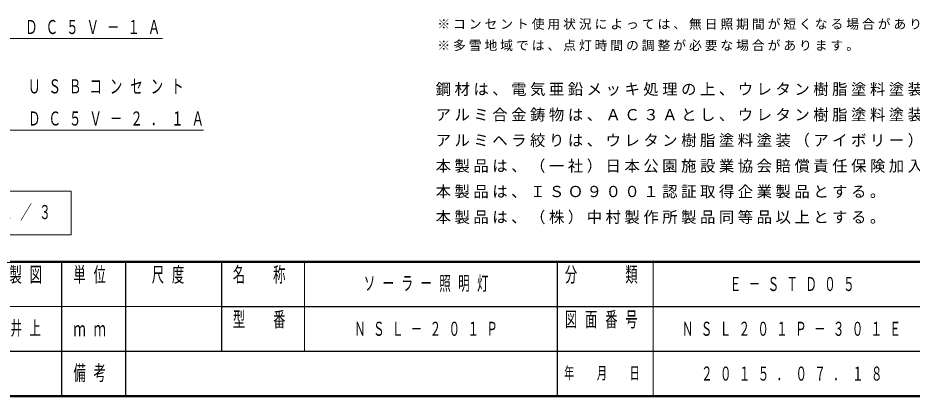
# Model space of a CAD drawing. Units: millimetres on the paper, scale 1:30. Extents: x 475 to 840, y 278 to 554.
# Drawn here: x 625.7 to 765.5, y 297 to 356.1 of the extents above; entities that cross this region are included whole.
import ezdxf

# ---------------------------------------------------------------- set-up
doc = ezdxf.new("R2010")
doc.units = ezdxf.units.MM
for name, color, linetype, lineweight in [('1_3', 7, 'Continuous', 25), ('CLASS1', 21, 'Continuous', 13), ('NAKAMURA図枠', 7, 'Continuous', 13)]:
    doc.layers.add(name, color=color, linetype=linetype, lineweight=lineweight)
doc.layers.add('図デ_タ99', color=7, linetype='Continuous')
doc.styles.add('ＭＳ ゴシック', font='')
doc.styles.get('ＭＳ ゴシック').set_extended_font_data('MS Gothic')

msp = doc.modelspace()

# ---------------------------------------------------------------- linework, layer by layer
at = {"layer": '1_3', "lineweight": 13}
for p, q in [((633.974, 329.025), (592.174, 329.025)), ((633.974, 322.225), (633.974, 329.025)), ((592.174, 322.225), (633.974, 322.225))]:
    msp.add_line(p, q, dxfattribs=at)
for points in [[(615.397, 347.464), (620.794, 352.86), (648.248, 352.86)], [(615.342, 344.237), (621.017, 338.562), (654.693, 338.562)]]:
    msp.add_lwpolyline(points, dxfattribs=at)
at = {"layer": 'NAKAMURA図枠', "lineweight": 50}
for p, q in [((475, 318), (840, 318)), ((475, 297), (840, 297))]:
    msp.add_line(p, q, dxfattribs=at)
at = {"layer": 'NAKAMURA図枠', "lineweight": 25}
for p, q in [((632.5, 318), (632.5, 297)), ((642.5, 318), (642.5, 304)), ((657.5, 318), (657.5, 304)), ((710, 318), (710, 297)), ((657.5, 311), (770, 311)), ((602.5, 304), (840, 304)), ((642.5, 304), (642.5, 297))]:
    msp.add_line(p, q, dxfattribs=at)
at = {"layer": 'NAKAMURA図枠'}
for p, q in [((670.5, 318), (670.5, 304)), ((725, 318), (725, 297)), ((602.5, 311), (657.5, 311))]:
    msp.add_line(p, q, dxfattribs=at)

# ---------------------------------------------------------------- texts
at = {"layer": '1_3', "char_height": 2.199, "attachment_point": 4, "style": 'ＭＳ ゴシック'}
for s, insert in [('\\T1.64;\\W0.65;ＤＣ５Ｖ－１Ａ', (626.803, 354.66)), ('\\T1.64;\\W0.65;ＵＳＢコンセント', (627.248, 345.362)), ('\\T1.64;\\W0.65;ＤＣ５Ｖ－２．１Ａ', (627.248, 340.362)), ('\\T1.64;\\W0.6;コンセント外観\u3000Ｓ＝１／３', (593.574, 325.625))]:
    msp.add_mtext(s, dxfattribs=dict(at, insert=insert))
at = {"layer": 'CLASS1', "color": 7, "char_height": 1.466, "attachment_point": 4, "style": 'ＭＳ ゴシック'}
for s, insert in [('\\T1.23;※コンセント使用状況によっては、無日照期間が短くなる場合があります。', (691.252, 355.059)), ('\\T1.23;※多雪地域では、点灯時間の調整が必要な場合があります。', (691.252, 351.726))]:
    msp.add_mtext(s, dxfattribs=dict(at, insert=insert))
at = {"layer": 'CLASS1', "color": 70, "char_height": 1.76, "attachment_point": 1, "style": 'ＭＳ ゴシック'}
for s, insert in [('\\T1.23;鋼材は、電気亜鉛メッキ処理の上、ウレタン樹脂塗料塗装（アイボリー／シトロンイエロー）仕上げとする。', (690.989, 345.853)), ('\\T1.23;アルミ合金鋳物は、ＡＣ３Ａとし、ウレタン樹脂塗料塗装（アイボリー）仕上げとする。', (690.989, 341.853)), ('\\T1.23;アルミヘラ絞りは、ウレタン樹脂塗料塗装（アイボリー）仕上げとする。', (690.989, 337.853)), ('\\T1.23;本製品は、（一社）日本公園施設業協会賠償責任保険加入製品とする。', (690.989, 333.853)), ('\\T1.23;本製品は、ＩＳＯ９００１認証取得企業製品とする。', (690.989, 329.853)), ('\\T1.23;本製品は、（株）中村製作所製品同等品以上とする。', (690.989, 325.853))]:
    msp.add_mtext(s, dxfattribs=dict(at, insert=insert))
at = {"layer": 'NAKAMURA図枠', "color": 4, "style": 'ＭＳ ゴシック'}
for s, insert, char_height, attachment_point in [('\\T1.64;\\W0.6;製図', (627.5, 317.167), 2.346, 2), ('\\T1.64;\\W0.6;単位', (637.5, 317.167), 2.346, 2), ('\\T1.64;\\W0.6;尺度', (649.75, 317.167), 2.346, 2), ('\\T1.64;\\W0.6;名\u3000称', (664, 317.167), 2.346, 2), ('\\T1.64;\\W0.6;分\u3000\u3000類', (717.5, 317.167), 2.346, 2), ('\\T1.64;\\W0.6;型\u3000番', (664, 310.167), 2.346, 2), ('\\T1.64;\\W0.6;図面番号', (717.5, 310.167), 2.346, 2), ('\\T1.64;\\W0.6;ｍｍ', (637.5, 307.5), 2.346, 5), ('\\T1.64;\\W0.6;備考', (637.5, 300.5), 2.346, 5), ('\\T1.64;\\W0.6;年\u3000月\u3000日', (717.5, 300.5), 1.906, 5)]:
    msp.add_mtext(s, dxfattribs=dict(at, insert=insert, char_height=char_height, attachment_point=attachment_point))
at = {"layer": '図デ_タ99', "char_height": 2.199, "attachment_point": 4, "style": 'ＭＳ ゴシック'}
for s, insert in [('\\T1.64;\\W0.6;ソーラー照明灯', (679.75, 314.5)), ('\\T1.64;\\W0.6;Ｅ－ＳＴＤ０５', (737, 314.5)), ('\\T1.64;\\W0.6;井上', (624.5, 307.5)), ('\\T1.64;\\W0.6;ＮＳＬ－２０１Ｐ', (678.25, 307.5)), ('\\T1.64;\\W0.6;ＮＳＬ２０１Ｐ－３０１Ｅ', (729.5, 307.5)), ('\\T1.64;\\W0.6;２０１５．０７．１８', (732.5, 300.5))]:
    msp.add_mtext(s, dxfattribs=dict(at, insert=insert))

doc.saveas('drawing.dxf')
